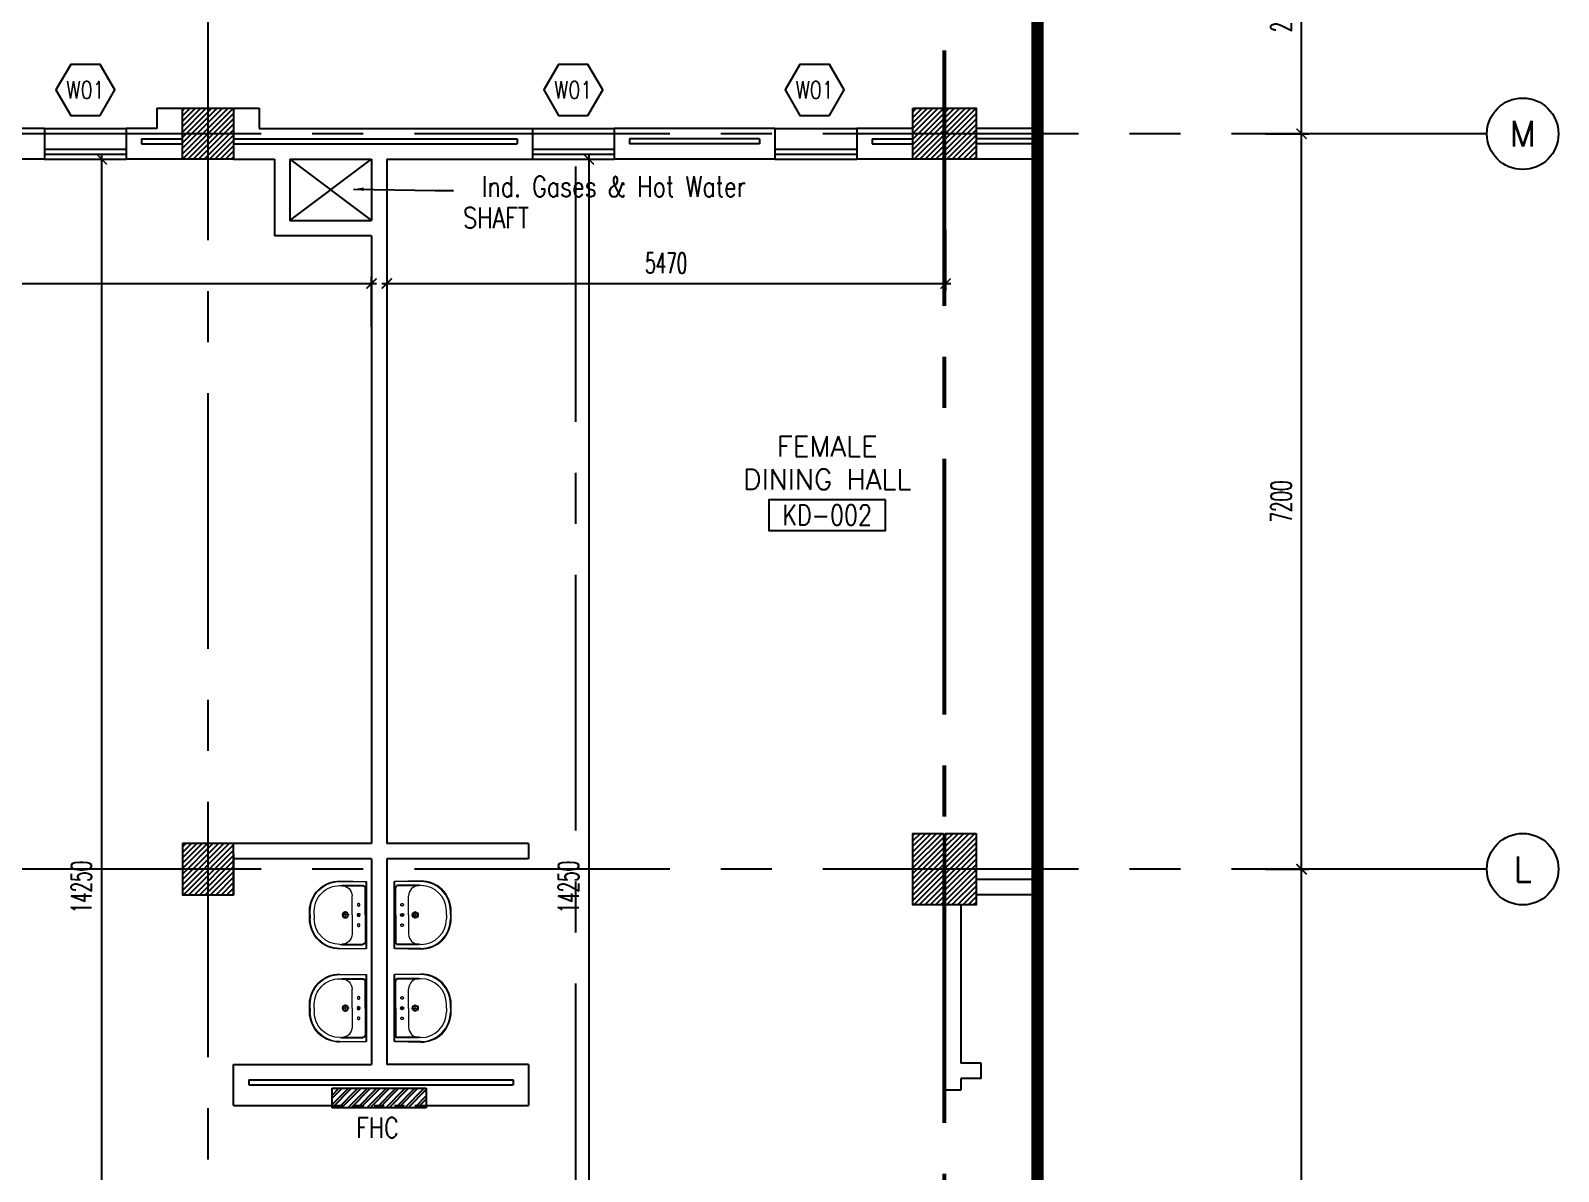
# Model space of a CAD drawing. Extents: x 417819.9 to 417911.9, y 43448 to 43539.2.
# Drawn here: x 417896.96 to 417911.92, y 43515.53 to 43526.7 of the extents above; entities that cross this region are included whole.
import ezdxf
from ezdxf.enums import TextEntityAlignment as Align

# ---------------------------------------------------------------- set-up
doc = ezdxf.new("R2010")
doc.units = 0
doc.header["$MEASUREMENT"] = 0
doc.header["$PDMODE"] = 3
doc.header["$PDSIZE"] = 0.1
for name, pattern in [('CENTER2', [1.125, 0.75, -0.125, 0.125, -0.125]), ('CENTERX2', [4, 2.5, -0.5, 0.5, -0.5]), ('DASHED', [0.75, 0.5, -0.25]), ('HIDDEN', [0.375, 0.25, -0.125])]:
    doc.linetypes.add(name, pattern=pattern)
doc.layers.get('0').update_dxf_attribs({"linetype": 'CONTINUOUS'})
doc.layers.get('DEFPOINTS').update_dxf_attribs({"linetype": 'CONTINUOUS'})
for name, color, linetype in [('A-JEERI', 3, 'CONTINUOUS'), ('AX', 6, 'CONTINUOUS'), ('AX-CR', 2, 'CONTINUOUS'), ('AX-DIM', 4, 'CONTINUOUS'), ('AX-TXT', 4, 'CONTINUOUS'), ('AXES', 11, 'CENTERX2'), ('COL', 2, 'CONTINUOUS'), ('DIM', 4, 'CONTINUOUS'), ('ELEV', 2, 'CONTINUOUS'), ('FHC', 2, 'CONTINUOUS'), ('FIX', 3, 'CONTINUOUS'), ('HAT', 8, 'CONTINUOUS'), ('INSUL', 7, 'CONTINUOUS'), ('RM-BOX', 2, 'CONTINUOUS'), ('RM-NAME', 2, 'CONTINUOUS'), ('RM-NO', 2, 'CONTINUOUS'), ('SHAFT', 7, 'CONTINUOUS'), ('WALL', 2, 'CONTINUOUS'), ('WIN', 5, 'CONTINUOUS'), ('WIN-BOX', 3, 'CONTINUOUS'), ('WIN-NO', 5, 'CONTINUOUS')]:
    doc.layers.add(name, color=color, linetype=linetype)
doc.styles.add('ROMANS', font='ROMANS.shx', dxfattribs={"width": 0.6})
doc.dimstyles.new('STANDARD in', dxfattribs={"dimtxt": 0.2, "dimasz": 0.1, "dimexe": 0.07, "dimexo": 0.05, "dimgap": 0.1, "dimtad": 1, "dimdec": 0, "dimlfac": 1000, "dimzin": 0, "dimdsep": 46, "dimtxsty": 'ROMANS', "dimblk": 'ARCHTICK', "dimcen": 0.05, "dimdle": 0.05, "dimclrd": 4, "dimclre": 4, "dimclrt": 2, "dimadec": 0, "dimazin": 0, "dimtfac": 1, "dimtdec": 0, "dimtmove": 2, "dimatfit": 3, "dimfxl": 0, "dimtolj": 1, "dimtzin": 0, "dimarcsym": 0})

# ---------------------------------------------------------------- blocks, each defined once
blk = doc.blocks.new('*X68')
at = {"color": 0}
for p, q in [((203889, 62343), (204346, 62801)), ((203889, 62396), (204293, 62801)), ((203889, 62450), (204240, 62801)), ((203889, 62503), (204187, 62801)), ((203889, 62556), (204134, 62801)), ((203889, 62609), (204081, 62801)), ((203889, 62662), (204028, 62801)), ((203889, 62715), (203975, 62801)), ((203889, 62768), (203922, 62801)), ((203899, 62301), (204389, 62790)), ((203952, 62301), (204389, 62737)), ((204005, 62301), (204389, 62684)), ((204058, 62301), (204389, 62631)), ((204111, 62301), (204389, 62578)), ((204164, 62301), (204389, 62525)), ((204217, 62301), (204389, 62472)), ((204270, 62301), (204389, 62419)), ((204323, 62301), (204389, 62366)), ((204376, 62301), (204389, 62313))]:
    blk.add_line(p, q, dxfattribs=at)
blk = doc.blocks.new('RM1')
at = {"layer": 'RM-BOX'}
blk.add_lwpolyline([(570, -200), (-570, -200), (-570, -500), (570, -500)], close=True, dxfattribs=at)
at = {"layer": 'RM-NAME', "style": 'ROMANS'}
for tag, p in [('ROOMNAME1', (0, 324)), ('ROOMNAME2', (0, 0))]:
    blk.add_attdef(tag, text='', height=200, dxfattribs=at).set_placement(p, align=Align.MIDDLE)
at = {"layer": 'RM-NO', "style": 'ROMANS', "width": 0.8}
blk.add_attdef('ROOMNO', text='', height=200, dxfattribs=at).set_placement((0, -350), align=Align.MIDDLE)
blk = doc.blocks.new('WW1')
at = {"layer": 'WIN-BOX'}
blk.add_lwpolyline([(144, -250), (289, 0), (144, 250), (-144, 250), (-289, 0), (-144, -250)], close=True, dxfattribs=at)
at = {"layer": 'WIN-NO', "style": 'ROMANS', "width": 0.8}
blk.add_attdef('W00', text='', height=170, dxfattribs=at).set_placement((0, 0), align=Align.MIDDLE)
blk = doc.blocks.new('*X69')
at = {"color": 0}
for p, q in [((203887, 69501), (204387, 70001)), ((203889, 69556), (204334, 70001)), ((203889, 69609), (204281, 70001)), ((203889, 69662), (204228, 70001)), ((203889, 69715), (204175, 70001)), ((203889, 69768), (204121, 70001)), ((203889, 69821), (204068, 70001)), ((203889, 69874), (204015, 70001)), ((203889, 69927), (203962, 70001)), ((203889, 69980), (203909, 70001)), ((203940, 69501), (204389, 69950)), ((203993, 69501), (204389, 69897)), ((204046, 69501), (204389, 69844)), ((204099, 69501), (204389, 69791)), ((204152, 69501), (204389, 69738)), ((204205, 69501), (204389, 69685)), ((204258, 69501), (204389, 69632)), ((204311, 69501), (204389, 69579)), ((204364, 69501), (204389, 69526))]:
    blk.add_line(p, q, dxfattribs=at)
blk = doc.blocks.new('_ARCHTICK')
at = {"color": 0, "linetype": 'ByBlock', "const_width": 0.15}
blk.add_lwpolyline([(-0.5, -0.5), (0.5, 0.5)], dxfattribs=at)
blk = doc.blocks.new('*D464')
at = {"layer": 'AX-DIM', "color": 4, "lineweight": -2}
for p, q in [((417831.207, 43525.809), (417831.207, 43538.007)), ((417906.523, 43536.567), (417906.523, 43538.007)), ((417831.157, 43537.937), (417906.573, 43537.937))]:
    blk.add_line(p, q, dxfattribs=at)
at = {"layer": 'DEFPOINTS', "color": 0}
for p in [(417906.523, 43537.937), (417906.523, 43536.517), (417831.207, 43525.759)]:
    blk.add_point(p, dxfattribs=at)
at = {"layer": 'AX-DIM', "color": 4, "lineweight": -2, "xscale": 0.1, "yscale": 0.1, "zscale": 0.1, "rotation": 180}
blk.add_blockref('_ARCHTICK', (417831.207, 43537.937), dxfattribs=at)
at = {"layer": 'AX-DIM', "color": 4, "lineweight": -2, "xscale": 0.1, "yscale": 0.1, "zscale": 0.1}
blk.add_blockref('_ARCHTICK', (417906.523, 43537.937), dxfattribs=at)
at = {"layer": 'AX-DIM', "color": 2, "insert": (417869.829, 43538.16), "char_height": 0.2, "attachment_point": 5, "style": 'ROMANS'}
blk.add_mtext('\\A1;75316', dxfattribs=at)
blk = doc.blocks.new('C-300')
at = {"layer": 'HAT', "linetype": 'ByBlock', "ltscale": 0.3}
h = blk.add_hatch(dxfattribs=at)
h.set_pattern_fill('ANSI31', color=8, scale=300, style=0)
h.set_pattern_definition([(45, (-258496.182, -82361.005), (-26.5165043, 26.5165043), [])])
h.paths.add_polyline_path([(300, 500), (0, 500), (0, 250), (300, 250)])
h.paths.add_polyline_path([(300, 250), (0, 250), (0, 0), (300, 0)])
at = {"layer": 'COL'}
blk.add_lwpolyline([(0, 500), (300, 500), (300, 0), (0, 0)], close=True, dxfattribs=at)
blk = doc.blocks.new('LAV-003')
at = {"layer": 'FIX', "linetype": 'ByBlock'}
blk.add_line((-328, -25), (328, -25), dxfattribs=at)
at = {"layer": 'FIX', "linetype": 'Continuous', "lineweight": 20}
for p, q in [((-328, -285), (-328, -25)), ((328, -285), (328, -25)), ((-288, -285), (-288, -265)), ((0, -165), (-187, -165)), ((0, -165), (187, -165)), ((287, -285), (287, -265)), ((0, -535), (-38, -535)), ((0, -575), (-38, -575)), ((0, -535), (38, -535)), ((0, -575), (38, -575))]:
    blk.add_line(p, q, dxfattribs=at)
at = {"layer": 'FIX', "linetype": 'ByBlock', "ltscale": 0.3}
for p, q in [((-288, -265), (-288, -60)), ((0, -35), (-262, -35)), ((0, -35), (262, -35)), ((287, -265), (287, -60))]:
    blk.add_line(p, q, dxfattribs=at)
at = {"layer": 'FIX', "lineweight": 20}
for p, q in [((-16, -101), (15, -101)), ((0, -85), (0, -116))]:
    blk.add_line(p, q, dxfattribs=at)
at = {"layer": 'FIX', "linetype": 'DASHED', "lineweight": 20, "ltscale": 0.04}
for p, q in [((-36, -230), (37, -230)), ((0, -194), (0, -266))]:
    blk.add_line(p, q, dxfattribs=at)
at = {"layer": 'FIX', "linetype": 'Continuous', "lineweight": 20}
blk.add_lwpolyline([(295, -25), (0, -25), (-328, -25), (-334, -285, 0.414214), (-38, -582), (0, -582), (38, -582, 0.414214), (334, -285), (328, -25), (0, -25)], format="xyb", dxfattribs=at)
at = {"layer": 'FIX', "linetype": 'HIDDEN', "lineweight": 20, "ltscale": 0.05}
for centre in [(-100, -101), (100, -101)]:
    blk.add_circle(centre, 12.4, dxfattribs=at)
at = {"layer": 'FIX', "lineweight": 20}
for centre, radius in [((0, -101), 15.5), ((0, -230), 29.5), ((0, -230), 22.5)]:
    blk.add_circle(centre, radius, dxfattribs=at)
at = {"layer": 'FIX', "linetype": 'ByBlock', "ltscale": 0.3}
for centre, start, end in [((-262, -60), 90, 180), ((262, -60), 0, 90)]:
    blk.add_arc(centre, 25, start, end, dxfattribs=at)
at = {"layer": 'FIX', "linetype": 'Continuous', "lineweight": 20}
for centre, radius, start, end in [((-38, -285), 290, 180, 270), ((-38, -285), 250, 180, 270), ((-187, -265), 100, 90, 180), ((38, -285), 290, 270, 0), ((38, -285), 250, 270, 0), ((187, -265), 100, 0, 90)]:
    blk.add_arc(centre, radius, start, end, dxfattribs=at)
blk = doc.blocks.new('*D242')
at = {"layer": 'DEFPOINTS', "color": 0}
for p in [(417900.297, 43524.228), (417890.972, 43523.755), (417900.297, 43523.755)]:
    blk.add_point(p, dxfattribs=at)
at = {"layer": 'DIM', "color": 4, "lineweight": -2}
for p, q in [((417890.922, 43524.228), (417900.347, 43524.228)), ((417890.972, 43523.805), (417890.972, 43524.298)), ((417900.297, 43523.805), (417900.297, 43524.298))]:
    blk.add_line(p, q, dxfattribs=at)
at = {"layer": 'DIM', "color": 4, "lineweight": -2, "xscale": 0.1, "yscale": 0.1, "zscale": 0.1, "rotation": 180}
blk.add_blockref('_ARCHTICK', (417890.972, 43524.228), dxfattribs=at)
at = {"layer": 'DIM', "color": 4, "lineweight": -2, "xscale": 0.1, "yscale": 0.1, "zscale": 0.1}
blk.add_blockref('_ARCHTICK', (417900.297, 43524.228), dxfattribs=at)
at = {"layer": 'DIM', "color": 2, "insert": (417895.634, 43524.428), "char_height": 0.2, "attachment_point": 5, "style": 'ROMANS'}
blk.add_mtext('\\A1;9325', dxfattribs=at)
blk = doc.blocks.new('*D463')
at = {"layer": 'DEFPOINTS', "color": 0}
for p in [(417900.447, 43524.805), (417905.917, 43524.805), (417905.917, 43524.228)]:
    blk.add_point(p, dxfattribs=at)
at = {"layer": 'DIM', "color": 4, "lineweight": -2}
for p, q in [((417900.447, 43524.755), (417900.447, 43524.158)), ((417905.917, 43524.755), (417905.917, 43524.158)), ((417900.397, 43524.228), (417905.967, 43524.228))]:
    blk.add_line(p, q, dxfattribs=at)
at = {"layer": 'DIM', "color": 4, "lineweight": -2, "xscale": 0.1, "yscale": 0.1, "zscale": 0.1, "rotation": 180}
blk.add_blockref('_ARCHTICK', (417900.447, 43524.228), dxfattribs=at)
at = {"layer": 'DIM', "color": 4, "lineweight": -2, "xscale": 0.1, "yscale": 0.1, "zscale": 0.1}
blk.add_blockref('_ARCHTICK', (417905.917, 43524.228), dxfattribs=at)
at = {"layer": 'DIM', "color": 2, "insert": (417903.182, 43524.428), "char_height": 0.2, "attachment_point": 5, "style": 'ROMANS'}
blk.add_mtext('\\A1;5470', dxfattribs=at)
blk = doc.blocks.new('*D510')
at = {"layer": 'DEFPOINTS', "color": 0}
for p in [(417897.311, 43525.444), (417897.656, 43525.444), (417897.119, 43511.194)]:
    blk.add_point(p, dxfattribs=at)
at = {"layer": 'DIM', "color": 4, "lineweight": -2}
for p, q in [((417897.361, 43525.444), (417897.726, 43525.444)), ((417897.656, 43511.144), (417897.656, 43525.494)), ((417897.169, 43511.194), (417897.726, 43511.194))]:
    blk.add_line(p, q, dxfattribs=at)
at = {"layer": 'DIM', "color": 4, "lineweight": -2, "xscale": 0.1, "yscale": 0.1, "zscale": 0.1}
for p, rotation in [((417897.656, 43525.444), 90), ((417897.656, 43511.194), 270)]:
    blk.add_blockref('_ARCHTICK', p, dxfattribs=dict(at, rotation=rotation))
at = {"layer": 'DIM', "color": 2, "insert": (417897.456, 43518.319), "char_height": 0.2, "attachment_point": 5, "rotation": 90, "style": 'ROMANS'}
blk.add_mtext('\\A1;14250', dxfattribs=at)
blk = doc.blocks.new('*D438')
at = {"layer": 'DEFPOINTS', "color": 0}
for p in [(417901.159, 43525.444), (417901.159, 43511.194), (417902.425, 43511.194)]:
    blk.add_point(p, dxfattribs=at)
at = {"layer": 'DIM', "color": 4, "lineweight": -2}
for p, q in [((417901.209, 43525.444), (417902.495, 43525.444)), ((417902.425, 43525.494), (417902.425, 43511.144)), ((417901.209, 43511.194), (417902.495, 43511.194))]:
    blk.add_line(p, q, dxfattribs=at)
at = {"layer": 'DIM', "color": 4, "lineweight": -2, "xscale": 0.1, "yscale": 0.1, "zscale": 0.1}
for p, rotation in [((417902.425, 43525.444), 90), ((417902.425, 43511.194), 270)]:
    blk.add_blockref('_ARCHTICK', p, dxfattribs=dict(at, rotation=rotation))
at = {"layer": 'DIM', "color": 2, "insert": (417902.225, 43518.319), "char_height": 0.2, "attachment_point": 5, "rotation": 90, "style": 'ROMANS'}
blk.add_mtext('\\A1;14250', dxfattribs=at)
blk = doc.blocks.new('AXL')
at = {"layer": 'AX-CR'}
blk.add_circle((-350, 0), 350, dxfattribs=at)
at = {"layer": 'AX-TXT', "style": 'ROMANS'}
blk.add_attdef('AX', text='', height=250, dxfattribs=at).set_placement((-350, 0), align=Align.MIDDLE)
blk = doc.blocks.new('*D476')
at = {"layer": 'AX-DIM', "color": 4, "linetype": 'ByBlock', "lineweight": -2}
for p, q in [((417909.402, 43525.644), (417909.402, 43528.144)), ((417909.052, 43528.094), (417909.472, 43528.094)), ((417909.052, 43525.694), (417909.472, 43525.694))]:
    blk.add_line(p, q, dxfattribs=at)
at = {"layer": 'DEFPOINTS', "color": 0, "linetype": 'ByBlock'}
for p in [(417909.002, 43528.094), (417909.402, 43528.094), (417909.002, 43525.694)]:
    blk.add_point(p, dxfattribs=at)
at = {"layer": 'AX-DIM', "color": 4, "linetype": 'ByBlock', "lineweight": -2, "xscale": 0.1, "yscale": 0.1, "zscale": 0.1}
for p, rotation in [((417909.402, 43528.094), 90), ((417909.402, 43525.694), 270)]:
    blk.add_blockref('_ARCHTICK', p, dxfattribs=dict(at, rotation=rotation))
at = {"layer": 'AX-DIM', "color": 2, "linetype": 'ByBlock', "insert": (417909.202, 43526.894), "char_height": 0.2, "attachment_point": 5, "rotation": 90, "style": 'ROMANS'}
blk.add_mtext('\\A1;2400', dxfattribs=at)
blk = doc.blocks.new('*D477')
at = {"layer": 'AX-DIM', "color": 4, "linetype": 'ByBlock', "lineweight": -2}
for p, q in [((417909.402, 43511.244), (417909.402, 43518.544)), ((417909.052, 43518.494), (417909.472, 43518.494)), ((417909.052, 43511.294), (417909.472, 43511.294))]:
    blk.add_line(p, q, dxfattribs=at)
at = {"layer": 'DEFPOINTS', "color": 0, "linetype": 'ByBlock'}
for p in [(417909.002, 43518.494), (417909.402, 43518.494), (417909.002, 43511.294)]:
    blk.add_point(p, dxfattribs=at)
at = {"layer": 'AX-DIM', "color": 4, "linetype": 'ByBlock', "lineweight": -2, "xscale": 0.1, "yscale": 0.1, "zscale": 0.1}
for p, rotation in [((417909.402, 43518.494), 90), ((417909.402, 43511.294), 270)]:
    blk.add_blockref('_ARCHTICK', p, dxfattribs=dict(at, rotation=rotation))
at = {"layer": 'AX-DIM', "color": 2, "linetype": 'ByBlock', "insert": (417909.202, 43514.894), "char_height": 0.2, "attachment_point": 5, "rotation": 90, "style": 'ROMANS'}
blk.add_mtext('\\A1;7200', dxfattribs=at)
blk = doc.blocks.new('*D480')
at = {"layer": 'AX-DIM', "color": 4, "linetype": 'ByBlock', "lineweight": -2}
for p, q in [((417909.402, 43518.444), (417909.402, 43525.744)), ((417909.052, 43525.694), (417909.472, 43525.694)), ((417909.052, 43518.494), (417909.472, 43518.494))]:
    blk.add_line(p, q, dxfattribs=at)
at = {"layer": 'DEFPOINTS', "color": 0, "linetype": 'ByBlock'}
for p in [(417909.002, 43525.694), (417909.402, 43525.694), (417909.002, 43518.494)]:
    blk.add_point(p, dxfattribs=at)
at = {"layer": 'AX-DIM', "color": 4, "linetype": 'ByBlock', "lineweight": -2, "xscale": 0.1, "yscale": 0.1, "zscale": 0.1}
for p, rotation in [((417909.402, 43525.694), 90), ((417909.402, 43518.494), 270)]:
    blk.add_blockref('_ARCHTICK', p, dxfattribs=dict(at, rotation=rotation))
at = {"layer": 'AX-DIM', "color": 2, "linetype": 'ByBlock', "insert": (417909.202, 43522.094), "char_height": 0.2, "attachment_point": 5, "rotation": 90, "style": 'ROMANS'}
blk.add_mtext('\\A1;7200', dxfattribs=at)

msp = doc.modelspace()

# ---------------------------------------------------------------- hatches: boundary and pattern name
at = {"layer": 'FHC', "linetype": 'ByBlock', "ltscale": 0.3}
h = msp.add_hatch(dxfattribs=at)
h.set_pattern_fill('ANSI32', color=11, scale=175, style=0)
h.set_pattern_definition([(44.999998, (417667.715424, 43485.108035), (-0.046403885, 0.046403882), []), (44.999998, (417667.74636, 43485.108035), (-0.046403885, 0.046403882), [])])
h.paths.add_polyline_path([(417900.8316, 43516.159), (417900.8316, 43516.349), (417899.9116, 43516.349), (417899.9116, 43516.159)])
h.paths.add_polyline_path([(417899.699, 43515.7379), (417899.699, 43516.1587), (417899.9615, 43516.1587), (417899.9615, 43515.7379)], flags=9)
at = {"layer": 'HAT'}
h = msp.add_hatch(dxfattribs=at)
h.set_pattern_fill('ANSI31', color=256, scale=0.3, style=0)
h.set_pattern_definition([(45, (417522.151385, 43455.963322), (-0.0265165043, 0.0265165043), [])])
h.paths.add_polyline_path([(417905.8966, 43518.4943), (417905.8966, 43518.8443), (417905.5966, 43518.8443), (417905.5966, 43518.4943)])
h.paths.add_polyline_path([(417905.5966, 43518.1443), (417905.8966, 43518.1443), (417905.8966, 43518.4943), (417905.5966, 43518.4943)])
h = msp.add_hatch(dxfattribs=at)
h.set_pattern_fill('ANSI31', color=256, scale=0.3, style=0)
h.set_pattern_definition([(45, (417522.471385, 43455.963322), (-0.0265165043, 0.0265165043), [])])
h.paths.add_polyline_path([(417906.2166, 43518.4943), (417906.2166, 43518.8443), (417905.9166, 43518.8443), (417905.9166, 43518.4943)])
h.paths.add_polyline_path([(417905.9166, 43518.1443), (417906.2166, 43518.1443), (417906.2166, 43518.4943), (417905.9166, 43518.4943)])

# ---------------------------------------------------------------- linework, layer by layer
at = {"layer": 'AXES'}
for p, q in [((417898.6966, 43448.6529), (417898.6966, 43538.4875)), ((417905.8966, 43460.01), (417905.8966, 43538.1375)), ((417905.9166, 43460.01), (417905.9166, 43538.1375)), ((417911.2163, 43525.6943), (417889.6966, 43525.6943)), ((417902.2966, 43466.8743), (417902.2966, 43525.6943)), ((417911.2163, 43518.4943), (417889.6966, 43518.4943))]:
    msp.add_line(p, q, dxfattribs=at)
at = {"layer": 'COL'}
for points in [[(417898.4466, 43525.4443), (417898.4466, 43525.9443), (417898.9466, 43525.9443), (417898.9466, 43525.4443)], [(417905.8966, 43518.8443), (417905.8966, 43518.1443), (417905.5966, 43518.1443), (417905.5966, 43518.8443)], [(417906.2166, 43518.8443), (417906.2166, 43518.1443), (417905.9166, 43518.1443), (417905.9166, 43518.8443)], [(417898.4466, 43518.7443), (417898.4466, 43518.2443), (417898.9466, 43518.2443), (417898.9466, 43518.7443)]]:
    msp.add_lwpolyline(points, close=True, dxfattribs=at)
at = {"layer": 'ELEV', "linetype": 'CENTER2', "const_width": 0.12}
msp.add_lwpolyline([(417906.8165, 43461.0859), (417906.8165, 43528.0943)], dxfattribs=at)
at = {"layer": 'FHC', "linetype": 'ByBlock', "ltscale": 0.3}
for p, q in [((417899.9116, 43516.349), (417900.8316, 43516.349)), ((417899.9116, 43516.159), (417899.9116, 43516.349)), ((417900.8316, 43516.349), (417900.8316, 43516.159)), ((417900.8316, 43516.159), (417899.9116, 43516.159))]:
    msp.add_line(p, q, dxfattribs=at)
at = {"layer": 'FHC', "color": 250, "linetype": 'HIDDEN', "ltscale": 0.25}
msp.add_line((417899.9213, 43516.182), (417900.8308, 43516.182), dxfattribs=at)
at = {"layer": 'INSUL'}
for p, q in [((417898.0466, 43525.6443), (417898.4466, 43525.6443)), ((417898.0466, 43525.6443), (417898.0466, 43525.5943)), ((417898.0466, 43525.5943), (417898.4466, 43525.5943)), ((417898.9466, 43525.6443), (417901.7216, 43525.6443)), ((417898.9466, 43525.5943), (417901.7216, 43525.5943)), ((417901.7216, 43525.6443), (417901.7216, 43525.5943)), ((417904.0966, 43525.6443), (417902.8216, 43525.6443)), ((417902.8216, 43525.6443), (417902.8216, 43525.5943)), ((417904.0966, 43525.5943), (417902.8216, 43525.5943)), ((417904.0966, 43525.6443), (417904.0966, 43525.5943)), ((417905.1966, 43525.6443), (417905.5966, 43525.6443)), ((417905.1966, 43525.6443), (417905.1966, 43525.5943)), ((417905.1966, 43525.5943), (417905.5966, 43525.5943)), ((417906.8165, 43525.6443), (417906.2166, 43525.6443)), ((417906.8165, 43525.5943), (417906.2166, 43525.5943))]:
    msp.add_line(p, q, dxfattribs=at)
at = {"layer": 'SHAFT', "linetype": 'ByBlock'}
for p, q in [((417899.4966, 43525.4443), (417900.2966, 43524.8443)), ((417899.4966, 43524.8443), (417900.2966, 43525.4443))]:
    msp.add_line(p, q, dxfattribs=at)
at = {"layer": 'WALL'}
for p, q in [((417898.1966, 43525.9443), (417898.1966, 43525.7443)), ((417898.1966, 43525.9443), (417899.1966, 43525.9443)), ((417899.1966, 43525.9443), (417899.1966, 43525.7443)), ((417897.0966, 43525.7443), (417895.4966, 43525.7443)), ((417897.0966, 43525.7443), (417897.0966, 43525.4443)), ((417897.8966, 43525.7443), (417897.8966, 43525.4443)), ((417898.1966, 43525.7443), (417897.8966, 43525.7443)), ((417899.1966, 43525.7443), (417901.8716, 43525.7443)), ((417901.8716, 43525.7443), (417901.8716, 43525.4443)), ((417904.2466, 43525.7443), (417902.6716, 43525.7443)), ((417902.6716, 43525.7443), (417902.6716, 43525.4443)), ((417904.2466, 43525.7443), (417904.2466, 43525.4443)), ((417905.0466, 43525.7443), (417905.0466, 43525.4443)), ((417905.5966, 43525.7443), (417905.0466, 43525.7443)), ((417906.8165, 43525.7443), (417906.2166, 43525.7443)), ((417897.0966, 43525.4443), (417895.4966, 43525.4443)), ((417898.4466, 43525.4443), (417897.8966, 43525.4443)), ((417898.9466, 43525.4443), (417899.3466, 43525.4443)), ((417899.3466, 43525.4443), (417899.3466, 43524.6943)), ((417899.4966, 43525.4443), (417900.2966, 43525.4443)), ((417899.4966, 43525.4443), (417899.4966, 43524.8443)), ((417900.2966, 43525.4443), (417900.2966, 43524.8443)), ((417900.2966, 43525.4443), (417900.2966, 43524.8443)), ((417900.4466, 43525.4443), (417900.4466, 43518.7443)), ((417900.4466, 43525.4443), (417901.8716, 43525.4443)), ((417904.2466, 43525.4443), (417902.6716, 43525.4443)), ((417905.5966, 43525.4443), (417905.0466, 43525.4443)), ((417906.8165, 43525.4443), (417906.2166, 43525.4443)), ((417899.4966, 43524.8443), (417900.2966, 43524.8443)), ((417900.2966, 43524.6943), (417899.3466, 43524.6943)), ((417900.2966, 43524.6943), (417900.2966, 43518.7443)), ((417900.2966, 43518.7443), (417898.9466, 43518.7443)), ((417901.8348, 43518.7443), (417900.4466, 43518.7443)), ((417901.8348, 43518.7443), (417901.8348, 43518.5943)), ((417898.9466, 43518.6443), (417898.9466, 43518.2443)), ((417900.2966, 43518.5943), (417898.9466, 43518.5943)), ((417900.2966, 43518.5943), (417900.2966, 43516.582)), ((417901.8348, 43518.5943), (417900.4466, 43518.5943)), ((417900.4466, 43518.5943), (417900.4466, 43516.582)), ((417906.8165, 43518.3943), (417906.2166, 43518.3943)), ((417906.8165, 43518.2443), (417906.2166, 43518.2443)), ((417906.0666, 43518.1443), (417906.0666, 43516.5943)), ((417906.2666, 43516.5943), (417906.0666, 43516.5943)), ((417906.2666, 43516.4443), (417906.2666, 43516.5943)), ((417898.9466, 43516.582), (417900.2966, 43516.582)), ((417898.9466, 43516.182), (417898.9466, 43516.582)), ((417901.8348, 43516.582), (417900.4466, 43516.582)), ((417901.8348, 43516.582), (417901.8348, 43516.182)), ((417906.0666, 43516.4443), (417906.0666, 43516.3317)), ((417906.2666, 43516.4443), (417906.0666, 43516.4443)), ((417899.0966, 43516.432), (417901.6848, 43516.432)), ((417899.0966, 43516.432), (417899.0966, 43516.382)), ((417899.0966, 43516.382), (417901.6848, 43516.382)), ((417899.9116, 43516.182), (417899.9116, 43516.349)), ((417899.9116, 43516.349), (417900.8316, 43516.349)), ((417900.8316, 43516.349), (417900.8316, 43516.1817)), ((417901.6848, 43516.432), (417901.6848, 43516.382)), ((417906.0666, 43516.3317), (417905.9166, 43516.3317)), ((417898.9466, 43516.182), (417899.9116, 43516.182)), ((417900.8316, 43516.182), (417901.8348, 43516.182))]:
    msp.add_line(p, q, dxfattribs=at)
at = {"layer": 'WIN'}
for p, q in [((417897.0966, 43525.7443), (417897.8966, 43525.7443)), ((417901.8716, 43525.7443), (417902.6716, 43525.7443)), ((417904.2466, 43525.7443), (417905.0466, 43525.7443)), ((417897.0966, 43525.5443), (417897.8966, 43525.5443)), ((417897.0966, 43525.4943), (417897.8966, 43525.4943)), ((417897.0966, 43525.4443), (417897.8966, 43525.4443)), ((417901.8716, 43525.5443), (417902.6716, 43525.5443)), ((417901.8716, 43525.4943), (417902.6716, 43525.4943)), ((417901.8716, 43525.4443), (417902.6716, 43525.4443)), ((417904.2466, 43525.5443), (417905.0466, 43525.5443)), ((417904.2466, 43525.4943), (417905.0466, 43525.4943)), ((417904.2466, 43525.4443), (417905.0466, 43525.4443))]:
    msp.add_line(p, q, dxfattribs=at)

# ---------------------------------------------------------------- block references
at = {"layer": 'A-JEERI', "linetype": 'ByBlock', "yscale": 0.0009999999892897904, "zscale": 0.001}
for p, xscale, rotation in [((417900.2716, 43518.0458), -0.0009999999892897904, 270), ((417900.4954, 43518.0458), 0.0009999999892897904, 90), ((417900.2716, 43517.1338), -0.0009999999892897904, 270), ((417900.4954, 43517.1338), 0.0009999999892897904, 90)]:
    msp.add_blockref('LAV-003', p, dxfattribs=dict(at, xscale=xscale, rotation=rotation))
at = {"layer": 'AX', "xscale": 0.001000000047497451, "yscale": 0.0009999999892897904, "zscale": 0.001}
for p, values in [((417911.9163, 43525.6943), {'AX': 'M'}), ((417911.9163, 43518.4943), {'AX': 'L'})]:
    msp.add_blockref('AXL', p, dxfattribs=at).add_auto_attribs(values)
at = {"layer": 'COL', "linetype": 'ByBlock', "xscale": 0.001000000047497451, "yscale": 0.0009999999892897904, "zscale": 0.001}
for p in [(417905.5966, 43525.4443), (417905.9166, 43525.4443)]:
    msp.add_blockref('C-300', p, dxfattribs=at)
at = {"layer": 'HAT', "xscale": 0.001000000047497451, "yscale": 0.0009999999892897904, "zscale": 0.001}
for name in ['*X69', '*X68']:
    msp.add_blockref(name, (417694.5581, 43455.9433), dxfattribs=at)
msp.add_blockref('RM1', (417904.7575, 43522.3111), dxfattribs=at).add_auto_attribs({'ROOMNO': 'KD-002', 'ROOMNAME2': 'DINING HALL', 'ROOMNAME1': 'FEMALE'})
at = {"layer": 'WIN-NO', "xscale": 0.001000000047497451, "yscale": 0.0009999999892897904, "zscale": 0.001}
for p in [(417897.4966, 43526.1233), (417902.2716, 43526.1233), (417904.6348, 43526.1233)]:
    msp.add_blockref('WW1', p, dxfattribs=at).add_auto_attribs({'W00': 'W01'})

# ---------------------------------------------------------------- texts
at = {"layer": 'FHC', "style": 'ROMANS', "width": 0.8}
msp.add_text('FHC', height=0.2, dxfattribs=at).set_placement((417900.146, 43515.8629))
at = {"layer": 'SHAFT', "color": 4, "style": 'ROMANS', "width": 0.8}
for s, p in [('Ind. Gases & Hot Water', (417902.6678, 43525.1777)), ('SHAFT', (417901.5161, 43524.8713))]:
    msp.add_text(s, height=0.2, dxfattribs=at).set_placement(p, align=Align.MIDDLE)

# ---------------------------------------------------------------- dimensions: what is measured, and where the dimension line sits
at = {"layer": 'AX-DIM'}
dim = msp.add_linear_dim(base=(417906.5226, 43537.9373), p1=(417831.2066, 43525.7589), p2=(417906.5226, 43536.5173), dimstyle='STANDARD in', dxfattribs=at)
dim.commit()
dim.dimension.update_dxf_attribs({"geometry": '*D464', "text_midpoint": (417869.829, 43538.1603), "dimtype": 160})
at = {"layer": 'AX-DIM', "linetype": 'ByBlock'}
for base, p1, p2, picture, middle in [((417909.4023, 43528.0943), (417909.0023, 43525.6943), (417909.0023, 43528.0943), '*D476', (417909.2023, 43526.8943)), ((417909.4023, 43525.6943), (417909.0023, 43518.4943), (417909.0023, 43525.6943), '*D480', (417909.2023, 43522.0943)), ((417909.4023, 43518.4943), (417909.0023, 43511.2943), (417909.0023, 43518.4943), '*D477', (417909.2023, 43514.8943))]:
    dim = msp.add_linear_dim(base=base, p1=p1, p2=p2, angle=90, dimstyle='STANDARD in', dxfattribs=at)
    dim.commit()
    dim.dimension.update_dxf_attribs({"geometry": picture, "text_midpoint": middle})
at = {"layer": 'DIM'}
for base, p1, p2, picture, middle in [((417897.6562, 43525.4443), (417897.119, 43511.1943), (417897.311, 43525.4443), '*D510', (417897.4562, 43518.3193)), ((417902.4251, 43511.1943), (417901.1591, 43525.4443), (417901.1591, 43511.1943), '*D438', (417902.2251, 43518.3193))]:
    dim = msp.add_linear_dim(base=base, p1=p1, p2=p2, angle=90, dimstyle='STANDARD in', dxfattribs=at)
    dim.commit()
    dim.dimension.update_dxf_attribs({"geometry": picture, "text_midpoint": middle})
for base, p1, p2, picture, middle in [((417905.9166, 43524.2281), (417900.4466, 43524.8047), (417905.9166, 43524.8047), '*D463', (417903.1816, 43524.4281)), ((417900.2966, 43524.2281), (417890.9716, 43523.755), (417900.2966, 43523.755), '*D242', (417895.6341, 43524.4281))]:
    dim = msp.add_linear_dim(base=base, p1=p1, p2=p2, dimstyle='STANDARD in', dxfattribs=at)
    dim.commit()
    dim.dimension.update_dxf_attribs({"geometry": picture, "text_midpoint": middle})

# ---------------------------------------------------------------- leaders
at = {"layer": 'SHAFT', "color": 6, "linetype": 'ByBlock', "ltscale": 0.3}
msp.add_leader([(417900.1203, 43525.1526), (417900.9197, 43525.1391), (417901.0984, 43525.1391)], dimstyle='STANDARD in', dxfattribs=at)

doc.saveas('drawing.dxf')
